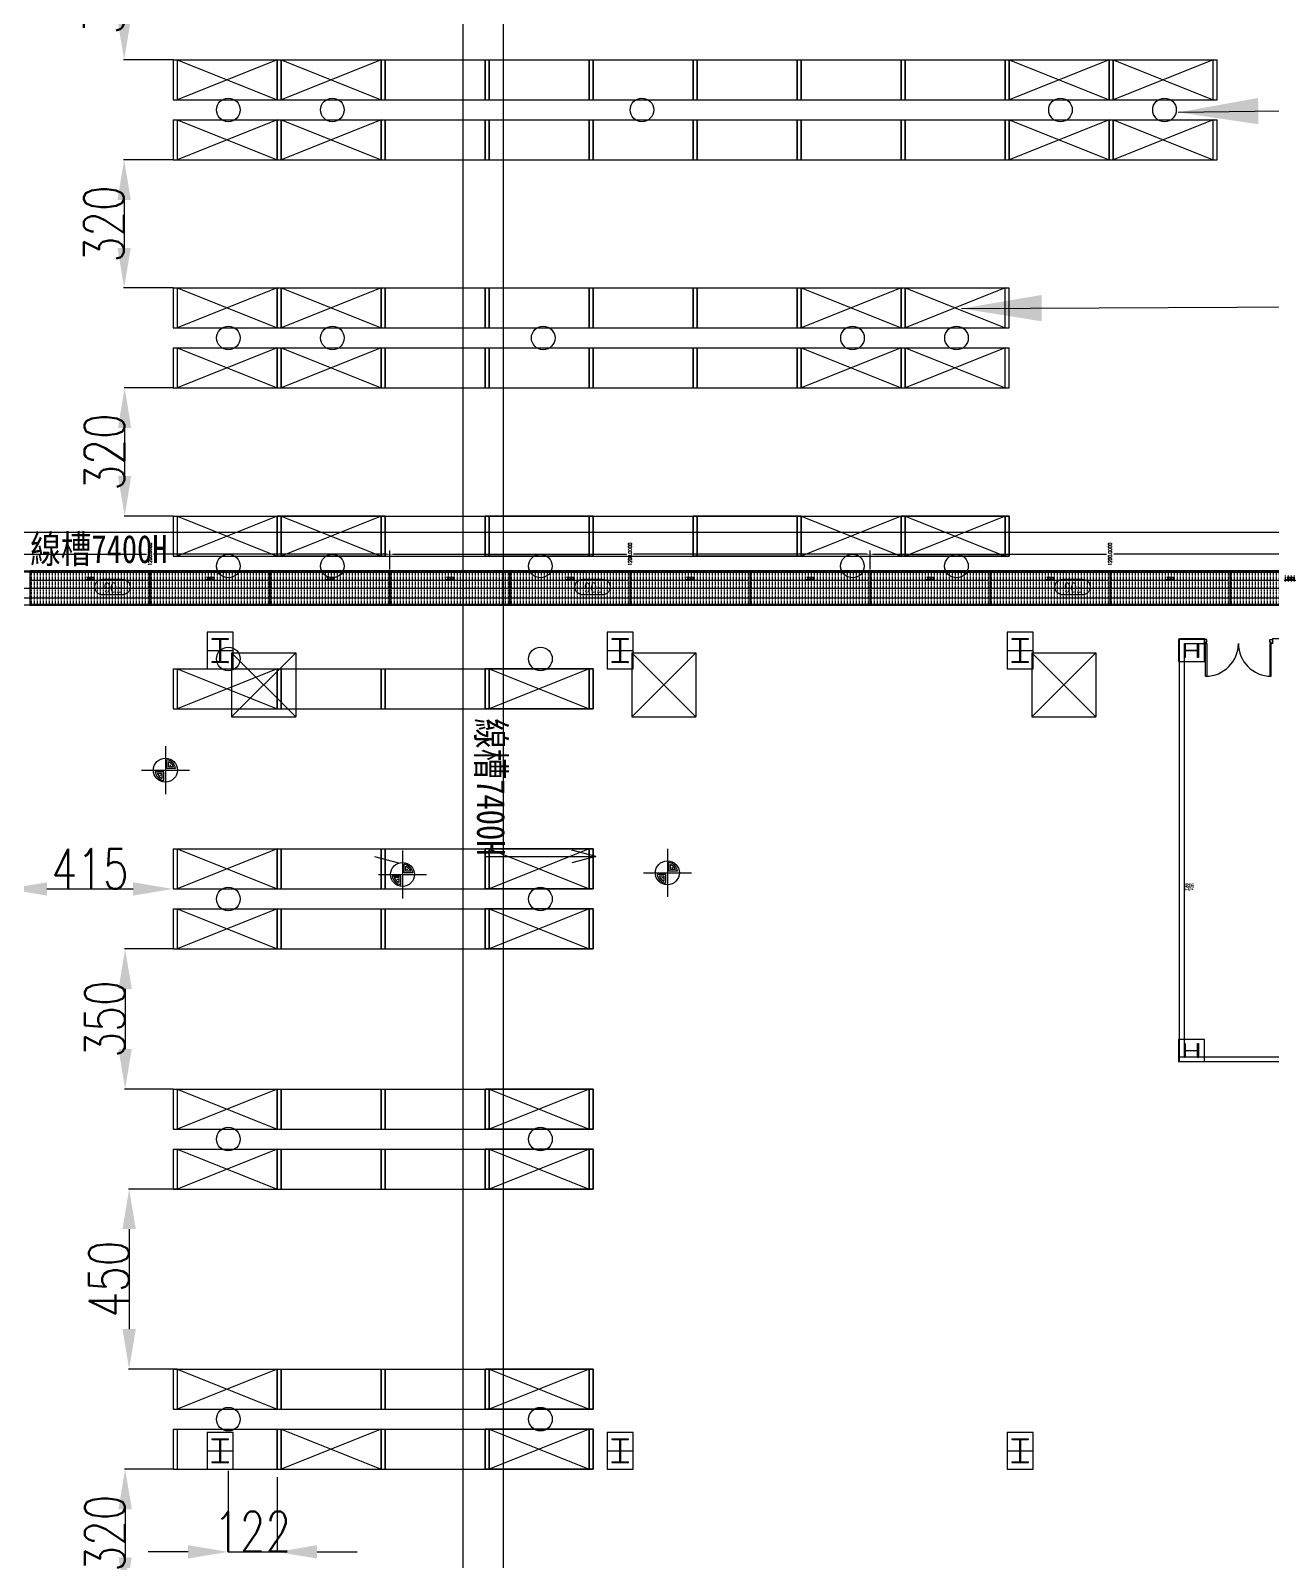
# Model space of a CAD drawing. Extents: x -40736 to 367926, y -65544 to 37405.
# Drawn here: x 351918 to 355022, y -45952 to -42127 of the extents above; entities that cross this region are included whole.
import ezdxf
from ezdxf.enums import TextEntityAlignment as Align

# ---------------------------------------------------------------- set-up
doc = ezdxf.new("R2010")
doc.units = 0
doc.header["$LTSCALE"] = 600
doc.header["$MEASUREMENT"] = 0
doc.linetypes.add('CENTER', pattern=[2, 1.25, -0.25, 0.25, -0.25])
doc.layers.get('0').update_dxf_attribs({"linetype": 'CONTINUOUS'})
doc.layers.get('DEFPOINTS').update_dxf_attribs({"linetype": 'CONTINUOUS'})
for name, color, linetype in [('0-CV-DIM', 3, 'CONTINUOUS'), ('0-DC_Line', 142, 'CONTINUOUS'), ('0-機台細部', 7, 'CONTINUOUS'), ('0-機號', 4, 'CONTINUOUS'), ('0-滾筒細部', 3, 'CONTINUOUS'), ('1', 1, 'CONTINUOUS'), ('C2', 2, 'CONTINUOUS'), ('C6', 6, 'CONTINUOUS'), ('C7', 7, 'CONTINUOUS'), ('COLUMN', 1, 'CONTINUOUS'), ('DE-DOOR', 5, 'CONTINUOUS'), ('DOOR', 7, 'CONTINUOUS'), ('F5', 3, 'CONTINUOUS'), ('底圖', 253, 'CONTINUOUS'), ('線槽', 6, 'CONTINUOUS'), ('重型货架', 5, 'CONTINUOUS')]:
    doc.layers.add(name, color=color, linetype=linetype)
doc.styles.add('asd', font='KAIU.TTF', dxfattribs={"width": 0.8})
doc.styles.get("Standard").update_dxf_attribs({"font": 'txt.shx', "width": 0.75, "bigfont": 'chineset.shx'})
doc.dimstyles.new('a', dxfattribs={"dimtxt": 100, "dimasz": 100, "dimexe": 1.25, "dimexo": 20, "dimtad": 1, "dimdec": 0, "dimdsep": 46, "dimtxsty": 'Standard', "dimcen": 2.5, "dimclrd": 3, "dimclre": 3, "dimclrt": 1, "dimadec": 0, "dimazin": 0, "dimtfac": 1, "dimtdec": 0, "dimtmove": 0, "dimatfit": 3, "dimfxl": 0, "dimarcsym": 0})
doc.dimstyles.get("Standard").update_dxf_attribs({"dimtxt": 0.18, "dimasz": 0.18, "dimexe": 0.18, "dimexo": 0.0625, "dimgap": 0.09, "dimtad": 0, "dimtih": 1, "dimtoh": 1, "dimdec": 4, "dimzin": 0, "dimdsep": 46, "dimtxsty": 'Standard', "dimcen": 0.09, "dimadec": 0, "dimazin": 0, "dimtfac": 1, "dimtdec": 4, "dimtofl": 0, "dimtmove": 0, "dimatfit": 3, "dimfxl": 0, "dimtolj": 1, "dimtzin": 0, "dimarcsym": 0})

# ---------------------------------------------------------------- blocks, each defined once
blk = doc.blocks.new('*D487')
at = {"layer": '0-CV-DIM', "color": 0, "lineweight": -2}
for p, q in [((9847.1, 10954.1), (9847.1, 11001.5)), ((9856.1, 10992.5), (10438.1, 10992.5)), ((11038.1, 10992.5), (10456.1, 10992.5)), ((11047.1, 10954.1), (11047.1, 11001.5))]:
    blk.add_line(p, q, dxfattribs=at)
at = {"layer": '0-CV-DIM', "color": 0}
for points in [[(9856.1, 10991), (9856.1, 10994), (9847.1, 10992.5)], [(11038.1, 10991), (11038.1, 10994), (11047.1, 10992.5)]]:
    blk.add_solid(points, dxfattribs=at)
at = {"layer": 'DEFPOINTS', "color": 0}
for p in [(9847.1, 10992.5), (9847.1, 10951), (11047.1, 10951)]:
    blk.add_point(p, dxfattribs=at)
at = {"layer": '0-CV-DIM', "color": 0, "insert": (10447.1, 10992.5), "char_height": 9, "attachment_point": 5, "rotation": 90}
blk.add_mtext('\\A1;1200.0000', dxfattribs=at)
blk = doc.blocks.new('*D488')
at = {"layer": '0-CV-DIM', "color": 0, "lineweight": -2}
for p, q in [((8647.1, 10954.1), (8647.1, 11001.5)), ((8656.1, 10992.5), (9238.1, 10992.5)), ((9838.1, 10992.5), (9256.1, 10992.5)), ((9847.1, 10954.1), (9847.1, 11001.5))]:
    blk.add_line(p, q, dxfattribs=at)
at = {"layer": '0-CV-DIM', "color": 0}
for points in [[(8656.1, 10991), (8656.1, 10994), (8647.1, 10992.5)], [(9838.1, 10991), (9838.1, 10994), (9847.1, 10992.5)]]:
    blk.add_solid(points, dxfattribs=at)
at = {"layer": 'DEFPOINTS', "color": 0}
for p in [(8647.1, 10992.5), (8647.1, 10951), (9847.1, 10951)]:
    blk.add_point(p, dxfattribs=at)
at = {"layer": '0-CV-DIM', "color": 0, "insert": (9247.1, 10992.5), "char_height": 9, "attachment_point": 5, "rotation": 90}
blk.add_mtext('\\A1;1200.0000', dxfattribs=at)
blk = doc.blocks.new('*D489')
at = {"layer": '0-CV-DIM', "color": 0, "lineweight": -2}
for p, q in [((7447.1, 10954.1), (7447.1, 11001.5)), ((7456.1, 10992.5), (8038.1, 10992.5)), ((8638.1, 10992.5), (8056.1, 10992.5)), ((8647.1, 10954.1), (8647.1, 11001.5))]:
    blk.add_line(p, q, dxfattribs=at)
at = {"layer": '0-CV-DIM', "color": 0}
for points in [[(7456.1, 10991), (7456.1, 10994), (7447.1, 10992.5)], [(8638.1, 10991), (8638.1, 10994), (8647.1, 10992.5)]]:
    blk.add_solid(points, dxfattribs=at)
at = {"layer": 'DEFPOINTS', "color": 0}
for p in [(7447.1, 10992.5), (7447.1, 10951), (8647.1, 10951)]:
    blk.add_point(p, dxfattribs=at)
at = {"layer": '0-CV-DIM', "color": 0, "insert": (8047.1, 10992.5), "char_height": 9, "attachment_point": 5, "rotation": 90}
blk.add_mtext('\\A1;1200.0000', dxfattribs=at)
blk = doc.blocks.new('*D92')
at = {"layer": '0-滾筒細部', "color": 0, "lineweight": -2}
for p, q in [((0, 840), (0, 600)), ((3000, 840), (3000, 600)), ((2970, 620), (30, 620))]:
    blk.add_line(p, q, dxfattribs=at)
at = {"layer": '0-滾筒細部', "color": 0}
for points in [[(30, 625), (30, 615), (0, 620)], [(2970, 625), (2970, 615), (3000, 620)]]:
    blk.add_solid(points, dxfattribs=at)
at = {"layer": 'DEFPOINTS', "color": 0}
for p in [(0, 860), (3000, 860), (0, 620)]:
    blk.add_point(p, dxfattribs=at)
at = {"layer": '0-滾筒細部', "color": 0, "insert": (1500, 672), "char_height": 64, "attachment_point": 5}
blk.add_mtext('\\A1;3000', dxfattribs=at)
blk = doc.blocks.new('roller_FF_800')
at = {"color": 1, "linetype": 'CENTER', "ltscale": 0.1}
blk.add_line((0, -400), (0, 400), dxfattribs=at)
blk = doc.blocks.new('A$C280033E6')
at = {"layer": '重型货架', "linetype": 'Continuous'}
for p, q in [((-1, 100), (269, 100)), ((-1, 100), (-1, 0)), ((9, 100), (9, 0)), ((259, 0), (259, 100)), ((269, 0), (269, 100)), ((-1, 0), (269, 0))]:
    blk.add_line(p, q, dxfattribs=at)
blk = doc.blocks.new('*X421')
at = {"layer": 'C6', "color": 0}
for p, q in [((12443.3, 62955.8), (12444.7, 62957.3)), ((12444.6, 62955.4), (12446.5, 62957.3)), ((12448.1, 62955.4), (12450, 62957.3)), ((12449.9, 62955.4), (12451.8, 62957.3)), ((12453.4, 62955.4), (12455.3, 62957.3)), ((12455.2, 62955.4), (12457.1, 62957.3)), ((12458.7, 62955.4), (12460.6, 62957.3)), ((12460.2, 62955.1), (12462.4, 62957.3)), ((12460.2, 62951.5), (12461.4, 62952.7)), ((12460.2, 62949.8), (12461.4, 62951)), ((12460.2, 62946.2), (12461.4, 62947.4)), ((12460.2, 62944.5), (12461.4, 62945.7)), ((12460.2, 62940.9), (12461.4, 62942.1)), ((12460.2, 62939.2), (12461.4, 62940.4)), ((12460.2, 62935.6), (12461.4, 62936.8)), ((12460.2, 62933.9), (12461.4, 62935.1)), ((12460.2, 62930.3), (12461.4, 62931.5)), ((12464, 62955.4), (12465.9, 62957.3)), ((12465.8, 62955.4), (12467.7, 62957.3)), ((12469.3, 62955.4), (12471.2, 62957.3)), ((12471.1, 62955.4), (12473, 62957.3)), ((12474.6, 62955.4), (12476.5, 62957.3)), ((12476.4, 62955.4), (12478.3, 62957.3)), ((12443.3, 62924), (12443.4, 62924.2)), ((12443.3, 62922.3), (12445.2, 62924.2)), ((12446.8, 62922.3), (12448.7, 62924.2)), ((12448.6, 62922.3), (12450.5, 62924.2)), ((12452.1, 62922.3), (12454, 62924.2)), ((12453.9, 62922.3), (12455.8, 62924.2)), ((12457.4, 62922.3), (12459.3, 62924.2)), ((12459.2, 62922.3), (12461.4, 62924.4)), ((12460.2, 62928.5), (12461.4, 62929.7)), ((12460.2, 62925), (12461.4, 62926.2)), ((12462.7, 62922.3), (12464.6, 62924.2)), ((12464.5, 62922.3), (12466.4, 62924.2)), ((12468, 62922.3), (12469.9, 62924.2)), ((12469.8, 62922.3), (12471.7, 62924.2)), ((12473.3, 62922.3), (12475.2, 62924.2)), ((12475.1, 62922.3), (12477, 62924.2))]:
    blk.add_line(p, q, dxfattribs=at)
blk = doc.blocks.new('*U428')
at = {"layer": 'C2', "linetype": 'Continuous'}
for p, q in [((-85, 6), (-85, -6)), ((85, 6), (85, -6))]:
    blk.add_line(p, q, dxfattribs=at)
at = {"layer": 'DE-DOOR', "linetype": 'Continuous'}
for points in [[(-85, -6), (-82, -6), (-82, -3), (-79, -3), (-79, 4), (-85, 4)], [(85, -6), (82, -6), (82, -3), (79, -3), (79, 4), (85, 4)]]:
    blk.add_lwpolyline(points, close=True, dxfattribs=at)
at = {"layer": 'DOOR', "linetype": 'Continuous'}
for p, q in [((-82, -88), (-82, -6)), ((-82, -6), (-79, -6)), ((-79, -6), (-79, -88)), ((82, -6), (79, -6)), ((79, -6), (79, -88)), ((82, -88), (82, -6))]:
    blk.add_line(p, q, dxfattribs=at)
for centre, start, end in [((-82, -6), 270, 0), ((82, -6), 180, 270)]:
    blk.add_arc(centre, 82, start, end, dxfattribs=at)
blk = doc.blocks.new('*X413')
at = {"layer": 'C6', "color": 0}
for p, q in [((11763.7, 29453.8), (11764.5, 29454.6)), ((11763.7, 29452.9), (11765.3, 29454.6)), ((11764.6, 29452.1), (11767.1, 29454.6)), ((11765.5, 29452.1), (11768, 29454.6)), ((11767.3, 29452.1), (11769.8, 29454.6)), ((11768.1, 29452.1), (11770.6, 29454.6)), ((11769.9, 29452.1), (11772.4, 29454.6)), ((11770.8, 29452.1), (11773.3, 29454.6)), ((11772.6, 29452.1), (11775.1, 29454.6)), ((11773.4, 29452.1), (11775.9, 29454.6)), ((11775.2, 29452.1), (11777.7, 29454.6)), ((11776.1, 29452.1), (11778.6, 29454.6)), ((11777.9, 29452.1), (11780.4, 29454.6)), ((11778.7, 29452.1), (11781.2, 29454.6)), ((11780.5, 29452.1), (11783, 29454.6)), ((11781.4, 29452.1), (11783.9, 29454.6)), ((11782.9, 29451.8), (11785.7, 29454.6)), ((11782.9, 29450.9), (11786.5, 29454.6)), ((11782.9, 29449.1), (11784.5, 29450.7)), ((11782.9, 29448.2), (11784.5, 29449.8)), ((11782.9, 29446.5), (11784.5, 29448.1)), ((11782.9, 29445.6), (11784.5, 29447.2)), ((11782.9, 29443.8), (11784.5, 29445.4)), ((11782.9, 29442.9), (11784.5, 29444.5)), ((11782.9, 29441.2), (11784.5, 29442.8)), ((11782.9, 29440.3), (11784.5, 29441.9)), ((11782.9, 29438.5), (11784.5, 29440.1)), ((11782.9, 29437.6), (11784.5, 29439.2)), ((11782.9, 29435.9), (11784.5, 29437.5)), ((11782.9, 29435), (11784.5, 29436.6)), ((11782.9, 29433.2), (11784.5, 29434.8)), ((11782.9, 29432.3), (11784.5, 29433.9)), ((11782.9, 29430.6), (11784.5, 29432.2)), ((11782.9, 29429.7), (11784.5, 29431.3)), ((11782.9, 29427.9), (11784.5, 29429.5)), ((11782.9, 29427), (11784.5, 29428.6)), ((11782.9, 29425.3), (11784.5, 29426.9)), ((11782.9, 29424.4), (11784.5, 29426)), ((11782.9, 29422.6), (11784.5, 29424.2)), ((11782.9, 29421.7), (11784.5, 29423.3)), ((11782.9, 29420), (11784.5, 29421.6)), ((11782.9, 29419.1), (11784.5, 29420.7)), ((11782.9, 29417.3), (11784.5, 29418.9)), ((11785.8, 29452.1), (11788.3, 29454.6)), ((11786.7, 29452.1), (11789.2, 29454.6)), ((11788.5, 29452.1), (11791, 29454.6)), ((11789.4, 29452.1), (11791.9, 29454.6)), ((11791.1, 29452.1), (11793.6, 29454.6)), ((11792, 29452.1), (11794.5, 29454.6)), ((11793.8, 29452.1), (11796.3, 29454.6)), ((11794.7, 29452.1), (11797.2, 29454.6)), ((11796.4, 29452.1), (11798.9, 29454.6)), ((11797.3, 29452.1), (11799.8, 29454.6)), ((11799.1, 29452.1), (11801.6, 29454.6)), ((11800, 29452.1), (11802.5, 29454.6)), ((11801.7, 29452.1), (11803.7, 29454)), ((11802.6, 29452.1), (11803.7, 29453.1)), ((11763.7, 29395.4), (11765.3, 29397.1)), ((11763.7, 29394.6), (11766.2, 29397.1)), ((11765.4, 29394.6), (11767.9, 29397.1)), ((11766.3, 29394.6), (11768.8, 29397.1)), ((11768.1, 29394.6), (11770.6, 29397.1)), ((11769, 29394.6), (11771.5, 29397.1)), ((11770.7, 29394.6), (11773.2, 29397.1)), ((11771.6, 29394.6), (11774.1, 29397.1)), ((11773.4, 29394.6), (11775.9, 29397.1)), ((11774.3, 29394.6), (11776.8, 29397.1)), ((11776, 29394.6), (11778.5, 29397.1)), ((11776.9, 29394.6), (11779.4, 29397.1)), ((11778.7, 29394.6), (11781.2, 29397.1)), ((11779.6, 29394.6), (11782.1, 29397.1)), ((11781.3, 29394.6), (11784.5, 29397.7)), ((11782.2, 29394.6), (11784.7, 29397.1)), ((11782.9, 29416.4), (11784.5, 29418)), ((11782.9, 29414.6), (11784.5, 29416.2)), ((11782.9, 29413.8), (11784.5, 29415.4)), ((11782.9, 29412), (11784.5, 29413.6)), ((11782.9, 29411.1), (11784.5, 29412.7)), ((11782.9, 29409.3), (11784.5, 29410.9)), ((11782.9, 29408.5), (11784.5, 29410.1)), ((11782.9, 29406.7), (11784.5, 29408.3)), ((11782.9, 29405.8), (11784.5, 29407.4)), ((11782.9, 29404), (11784.5, 29405.6)), ((11782.9, 29403.2), (11784.5, 29404.8)), ((11782.9, 29401.4), (11784.5, 29403)), ((11782.9, 29400.5), (11784.5, 29402.1)), ((11782.9, 29398.7), (11784.5, 29400.3)), ((11782.9, 29397.9), (11784.5, 29399.5)), ((11784, 29394.6), (11786.5, 29397.1)), ((11784.9, 29394.6), (11787.4, 29397.1)), ((11786.7, 29394.6), (11789.2, 29397.1)), ((11787.5, 29394.6), (11790, 29397.1)), ((11789.3, 29394.6), (11791.8, 29397.1)), ((11790.2, 29394.6), (11792.7, 29397.1)), ((11792, 29394.6), (11794.5, 29397.1)), ((11792.8, 29394.6), (11795.3, 29397.1)), ((11794.6, 29394.6), (11797.1, 29397.1)), ((11795.5, 29394.6), (11798, 29397.1)), ((11797.3, 29394.6), (11799.8, 29397.1)), ((11798.1, 29394.6), (11800.6, 29397.1)), ((11799.9, 29394.6), (11802.4, 29397.1)), ((11800.8, 29394.6), (11803.3, 29397.1)), ((11802.6, 29394.6), (11803.7, 29395.7)), ((11803.4, 29394.6), (11803.7, 29394.8))]:
    blk.add_line(p, q, dxfattribs=at)
blk = doc.blocks.new('*U537')
at = {"color": 1, "linetype": 'Continuous'}
blk.add_line((-32.5, 0), (32.5, 0), dxfattribs=at)
at = {"color": 1}
blk.add_lwpolyline([(-32.5, -46), (32.5, -46), (32.5, 46), (-32.5, 46)], close=True, dxfattribs=at)
blk.add_lwpolyline([(-20, 30), (20, 30), (20, 27.5), (0.8, 27.5), (0.8, -27.5), (20, -27.5), (20, -30), (-20, -30), (-20, -27.5), (-0.8, -27.5), (-0.8, 27.5), (-20, 27.5), (-20, 30)], dxfattribs=at)
blk.add_blockref('*X413', (-11783.7, -29424.6), dxfattribs=at)
blk = doc.blocks.new('*U538')
at = {"color": 0, "linetype": 'ByBlock', "lineweight": -2}
for p in [(0, -4000), (0, -6000)]:
    blk.add_blockref('*U537', p, dxfattribs=at)
blk = doc.blocks.new('*U531')
at = {"color": 0}
blk.add_blockref('*U538', (0, 5000), dxfattribs=at)
blk = doc.blocks.new('*U532')
at = {"layer": '1', "color": 0, "linetype": 'ByBlock', "lineweight": -2}
for p in [(4000, 0), (5000, 0), (6000, 0)]:
    blk.add_blockref('*U531', p, dxfattribs=at)
blk = doc.blocks.new('*D625')
at = {"color": 3, "lineweight": -2}
for p, q in [((352274.4, -41879.8), (352150.4, -41879.8)), ((352151.6, -41979.8), (352151.6, -42099.8)), ((352274.4, -42199.8), (352150.4, -42199.8))]:
    blk.add_line(p, q, dxfattribs=at)
at = {"color": 3}
for points in [[(352135, -41979.8), (352168.3, -41979.8), (352151.6, -41879.8)], [(352135, -42099.8), (352168.3, -42099.8), (352151.6, -42199.8)]]:
    blk.add_solid(points, dxfattribs=at)
at = {"layer": 'DEFPOINTS', "color": 0}
for p in [(352294.4, -41879.8), (352151.6, -42199.8), (352294.4, -42199.8)]:
    blk.add_point(p, dxfattribs=at)
at = {"color": 1, "insert": (352101, -42039.8), "char_height": 100, "attachment_point": 5, "rotation": 90}
blk.add_mtext('320', dxfattribs=at)
blk = doc.blocks.new('*D626')
at = {"color": 3, "lineweight": -2}
for p, q in [((352274.4, -42449.8), (352150.4, -42449.8)), ((352151.6, -42549.8), (352151.6, -42669.8)), ((352274.4, -42769.8), (352150.4, -42769.8))]:
    blk.add_line(p, q, dxfattribs=at)
at = {"color": 3}
for points in [[(352135, -42549.8), (352168.3, -42549.8), (352151.6, -42449.8)], [(352135, -42669.8), (352168.3, -42669.8), (352151.6, -42769.8)]]:
    blk.add_solid(points, dxfattribs=at)
at = {"layer": 'DEFPOINTS', "color": 0}
for p in [(352294.4, -42449.8), (352151.6, -42769.8), (352294.4, -42769.8)]:
    blk.add_point(p, dxfattribs=at)
at = {"color": 1, "insert": (352101, -42609.8), "char_height": 100, "attachment_point": 5, "rotation": 90}
blk.add_mtext('320', dxfattribs=at)
blk = doc.blocks.new('*D627')
at = {"color": 3, "lineweight": -2}
for p, q in [((352274.6, -43019.8), (352151.6, -43019.8)), ((352152.9, -43119.8), (352152.9, -43239.8)), ((352274.4, -43339.8), (352151.6, -43339.8))]:
    blk.add_line(p, q, dxfattribs=at)
at = {"color": 3}
for points in [[(352136.2, -43119.8), (352169.5, -43119.8), (352152.9, -43019.8)], [(352136.2, -43239.8), (352169.5, -43239.8), (352152.9, -43339.8)]]:
    blk.add_solid(points, dxfattribs=at)
at = {"layer": 'DEFPOINTS', "color": 0}
for p in [(352294.6, -43019.8), (352152.9, -43339.8), (352294.4, -43339.8)]:
    blk.add_point(p, dxfattribs=at)
at = {"color": 1, "insert": (352102.2, -43179.8), "char_height": 100, "attachment_point": 5, "rotation": 90}
blk.add_mtext('320', dxfattribs=at)
blk = doc.blocks.new('*D628')
at = {"color": 3, "lineweight": -2}
for p, q in [((352274.4, -44421.8), (352152.9, -44421.8)), ((352154.1, -44521.8), (352154.1, -44671.8)), ((352274.4, -44771.8), (352152.9, -44771.8))]:
    blk.add_line(p, q, dxfattribs=at)
at = {"color": 3}
for points in [[(352137.5, -44521.8), (352170.8, -44521.8), (352154.1, -44421.8)], [(352137.5, -44671.8), (352170.8, -44671.8), (352154.1, -44771.8)]]:
    blk.add_solid(points, dxfattribs=at)
at = {"layer": 'DEFPOINTS', "color": 0}
for p in [(352294.4, -44421.8), (352154.1, -44771.8), (352294.4, -44771.8)]:
    blk.add_point(p, dxfattribs=at)
at = {"color": 1, "insert": (352103.5, -44596.8), "char_height": 100, "attachment_point": 5, "rotation": 90}
blk.add_mtext('350', dxfattribs=at)
blk = doc.blocks.new('*D629')
at = {"color": 3, "lineweight": -2}
for p, q in [((352284.4, -45021.8), (352162.9, -45021.8)), ((352164.1, -45121.8), (352164.1, -45371.8)), ((352284.4, -45471.8), (352162.9, -45471.8))]:
    blk.add_line(p, q, dxfattribs=at)
at = {"color": 3}
for points in [[(352147.5, -45121.8), (352180.8, -45121.8), (352164.1, -45021.8)], [(352147.5, -45371.8), (352180.8, -45371.8), (352164.1, -45471.8)]]:
    blk.add_solid(points, dxfattribs=at)
at = {"layer": 'DEFPOINTS', "color": 0}
for p in [(352304.4, -45021.8), (352164.1, -45471.8), (352304.4, -45471.8)]:
    blk.add_point(p, dxfattribs=at)
at = {"color": 1, "insert": (352113.5, -45246.8), "char_height": 100, "attachment_point": 5, "rotation": 90}
blk.add_mtext('450', dxfattribs=at)
blk = doc.blocks.new('*D630')
at = {"color": 3, "lineweight": -2}
for p, q in [((352274.4, -45721.8), (352152.9, -45721.8)), ((352154.1, -45821.8), (352154.1, -45941.8)), ((352279.4, -46041.8), (352152.9, -46041.8))]:
    blk.add_line(p, q, dxfattribs=at)
at = {"color": 3}
for points in [[(352137.5, -45821.8), (352170.8, -45821.8), (352154.1, -45721.8)], [(352137.5, -45941.8), (352170.8, -45941.8), (352154.1, -46041.8)]]:
    blk.add_solid(points, dxfattribs=at)
at = {"layer": 'DEFPOINTS', "color": 0}
for p in [(352294.4, -45721.8), (352154.1, -46041.8), (352299.4, -46041.8)]:
    blk.add_point(p, dxfattribs=at)
at = {"color": 1, "insert": (352103.5, -45881.8), "char_height": 100, "attachment_point": 5, "rotation": 90}
blk.add_mtext('320', dxfattribs=at)
blk = doc.blocks.new('A$C5BA835FB')
at = {"layer": '重型货架', "color": 2, "linetype": 'Continuous'}
for p, q in [((0, 100), (270, 100)), ((0, 100), (0, 0)), ((10, 100), (10, 0)), ((260, 0), (260, 100)), ((270, 0), (270, 100)), ((0, 0), (270, 0))]:
    blk.add_line(p, q, dxfattribs=at)
blk = doc.blocks.new('*D720')
at = {"color": 3, "lineweight": -2}
for p, q in [((351858.8, -44251.8), (351858.8, -44270.5)), ((352273.8, -44251.8), (352273.8, -44270.5)), ((351958.8, -44271.8), (352173.8, -44271.8))]:
    blk.add_line(p, q, dxfattribs=at)
at = {"color": 3}
for points in [[(351958.8, -44255.1), (351958.8, -44288.5), (351858.8, -44271.8)], [(352173.8, -44255.1), (352173.8, -44288.5), (352273.8, -44271.8)]]:
    blk.add_solid(points, dxfattribs=at)
at = {"layer": 'DEFPOINTS', "color": 0}
for p in [(351858.8, -44271.8), (352273.8, -44271.8), (352273.8, -44271.8)]:
    blk.add_point(p, dxfattribs=at)
at = {"color": 1, "insert": (352066.3, -44221.2), "char_height": 100, "attachment_point": 5}
blk.add_mtext('415', dxfattribs=at)
blk = doc.blocks.new('*D721')
at = {"color": 3, "lineweight": -2}
for p, q in [((352411.3, -45725.8), (352411.3, -45929.7)), ((352533.8, -45741.8), (352533.8, -45929.7)), ((352311.3, -45928.5), (352211.3, -45928.5)), ((352411.3, -45928.5), (352533.8, -45928.5)), ((352633.8, -45928.5), (352733.8, -45928.5))]:
    blk.add_line(p, q, dxfattribs=at)
at = {"color": 3}
for points in [[(352311.3, -45911.8), (352311.3, -45945.2), (352411.3, -45928.5)], [(352633.8, -45911.8), (352633.8, -45945.2), (352533.8, -45928.5)]]:
    blk.add_solid(points, dxfattribs=at)
at = {"layer": 'DEFPOINTS', "color": 0}
for p in [(352411.3, -45705.8), (352533.8, -45721.8), (352533.8, -45928.5)]:
    blk.add_point(p, dxfattribs=at)
at = {"color": 1, "insert": (352472.5, -45877.9), "char_height": 100, "attachment_point": 5}
blk.add_mtext('122', dxfattribs=at)
blk = doc.blocks.new('A$C3BB94408')
for p, q in [((0.00007, 830.00009), (3000.00007, 830.00009)), ((0.00007, 30.00009), (3000.00007, 30.00009))]:
    blk.add_line(p, q)
at = {"color": 1, "linetype": 'CENTER'}
blk.add_line((0.00007, 430.00009), (3000.00007, 430.00009), dxfattribs=at)
blk.add_lwpolyline([(0.00007, 0.00009), (3000.00007, 0.00009), (3000.00007, 860.00009), (0.00007, 860.00009)], close=True)
at = {"layer": '0-滾筒細部'}
for p in [(37.50007, 430.00009), (112.50007, 430.00009), (187.50007, 430.00009), (262.50007, 430.00009), (337.50007, 430.00009), (412.50007, 430.00009), (487.50007, 430.00009), (562.50007, 430.00009), (637.50007, 430.00009), (712.50007, 430.00009), (787.50007, 430.00009), (862.50007, 430.00009), (937.50007, 430.00009), (1012.50007, 430.00009), (1087.50007, 430.00009), (1162.50007, 430.00009), (1237.50007, 430.00009), (1312.50007, 430.00009), (1387.50007, 430.00009), (1462.50007, 430.00009), (1537.50007, 430.00009), (1612.50007, 430.00009), (1687.50007, 430.00009), (1762.50007, 430.00009), (1837.50007, 430.00009), (1912.50007, 430.00009), (1987.50007, 430.00009), (2062.50007, 430.00009), (2137.50007, 430.00009), (2212.50007, 430.00009), (2287.50007, 430.00009), (2362.50007, 430.00009), (2437.50007, 430.00009), (2512.50007, 430.00009), (2587.50007, 430.00009), (2662.50007, 430.00009), (2737.50007, 430.00009), (2812.50007, 430.00009), (2887.50007, 430.00009), (2962.50007, 430.00009)]:
    blk.add_blockref('roller_FF_800', p, dxfattribs=at)
dim = blk.add_linear_dim(base=(0.00007, 620.00009), p1=(3000.00007, 860.00009), p2=(0.00007, 860.00009), dimstyle='Standard', override={"dimscale": 20}, dxfattribs=at)
dim.commit()
dim.dimension.update_dxf_attribs({"geometry": '*D92', "text_midpoint": (1500.00007, 672.00009)})
blk = doc.blocks.new('A$C1C6605B1')
blk.add_lwpolyline([(15847.07952, 10882.5), (5047.07952, 10882.5)])
at = {"layer": '0-DC_Line'}
blk.add_line((4881.07952, 10908), (15847.07952, 10908), dxfattribs=at)
blk.add_lwpolyline([(15847.07952, 10951), (15847.07952, 10865), (4881.07952, 10865), (4881.07952, 10951)], close=True, dxfattribs=at)
at = {"layer": '0-機號', "color": 2}
for points in [[(7928.91357, 10930.12023), (7977.9029, 10930.12023, -1), (7977.9029, 10890.94965), (7928.91357, 10890.94965, -1)], [(9128.91357, 10930.12023), (9177.9029, 10930.12023, -1), (9177.9029, 10890.94965), (9128.91357, 10890.94965, -1)], [(10328.91357, 10930.12023), (10377.9029, 10930.12023, -1), (10377.9029, 10890.94965), (10328.91357, 10890.94965, -1)]]:
    blk.add_lwpolyline(points, format="xyb", close=True, dxfattribs=at)
at = {"layer": '0-機台細部', "xscale": 0.09999999997671694, "yscale": 0.09999999997671694, "zscale": 0.09999999997671694}
for p in [(7747.07951, 10864.99998), (8047.07951, 10864.99998), (8347.07951, 10864.99998), (8647.07951, 10864.99998), (8947.07951, 10864.99998), (9247.07951, 10864.99998), (9547.07951, 10864.99998), (9847.07951, 10864.99998), (10147.07951, 10864.99998), (10447.07951, 10864.99998), (10747.07951, 10864.99998)]:
    blk.add_blockref('A$C3BB94408', p, dxfattribs=at)
at = {"layer": '0-機號', "color": 2, "width": 0.8}
for p in [(7955.26688, 10909.16518), (9155.26688, 10909.16518), (10355.26688, 10909.16518)]:
    blk.add_text('F06', height=23.04, rotation=180, dxfattribs=at).set_placement(p, align=Align.MIDDLE)
at = {"layer": '0-CV-DIM'}
for base, p1, p2, picture, middle in [((7447.07952, 10992.54359), (8647.07952, 10951), (7447.07952, 10951), '*D489', (8047.07952, 10992.54359)), ((8647.07952, 10992.54359), (9847.07952, 10951), (8647.07952, 10951), '*D488', (9247.07952, 10992.54359)), ((9847.07952, 10992.54359), (11047.07952, 10951), (9847.07952, 10951), '*D487', (10447.07952, 10992.54359))]:
    dim = blk.add_linear_dim(base=base, p1=p1, p2=p2, angle=180, dimstyle='Standard', override={"dimscale": 50, "dimtfill": 1}, dxfattribs=at)
    dim.commit()
    dim.dimension.update_dxf_attribs({"geometry": picture, "text_midpoint": middle})

msp = doc.modelspace()

# ---------------------------------------------------------------- linework, layer by layer
for p, q in [((352283.78957, -42199.79645), (352533.78957, -42299.79645)), ((352533.78957, -42199.79645), (352283.78957, -42299.79645)), ((352543.78957, -42199.79645), (352793.78957, -42299.79645)), ((352793.78957, -42199.79645), (352543.78957, -42299.79645)), ((354363.78957, -42199.79645), (354613.78957, -42299.79645)), ((354613.78957, -42199.79645), (354363.78957, -42299.79645)), ((354623.78957, -42199.79645), (354873.78957, -42299.79645)), ((354873.78957, -42199.79645), (354623.78957, -42299.79645)), ((352283.78957, -42349.79645), (352533.78957, -42449.79645)), ((352533.78957, -42349.79645), (352283.78957, -42449.79645)), ((352543.78957, -42349.79645), (352793.78957, -42449.79645)), ((352793.78957, -42349.79645), (352543.78957, -42449.79645)), ((354363.78957, -42349.79645), (354613.78957, -42449.79645)), ((354613.78957, -42349.79645), (354363.78957, -42449.79645)), ((354623.78957, -42349.79645), (354873.78957, -42449.79645)), ((354873.78957, -42349.79645), (354623.78957, -42449.79645)), ((352283.96142, -42769.7958), (352533.96142, -42869.7958)), ((352533.96142, -42769.7958), (352283.96142, -42869.7958)), ((352543.96142, -42769.7958), (352793.96142, -42869.7958)), ((352793.96142, -42769.7958), (352543.96142, -42869.7958)), ((353843.96142, -42769.7958), (354093.96142, -42869.7958)), ((354093.96142, -42769.7958), (353843.96142, -42869.7958)), ((354103.96142, -42769.7958), (354353.96142, -42869.7958)), ((354353.96142, -42769.7958), (354103.96142, -42869.7958)), ((352283.96142, -42919.7958), (352533.96142, -43019.7958)), ((352533.96142, -42919.7958), (352283.96142, -43019.7958)), ((352543.96142, -42919.7958), (352793.96142, -43019.7958)), ((352793.96142, -42919.7958), (352543.96142, -43019.7958)), ((353843.96142, -42919.7958), (354093.96142, -43019.7958)), ((354093.96142, -42919.7958), (353843.96142, -43019.7958)), ((354103.96142, -42919.7958), (354353.96142, -43019.7958)), ((354353.96142, -42919.7958), (354103.96142, -43019.7958)), ((352283.78957, -43339.79889), (352533.78957, -43439.79889)), ((352533.78957, -43339.79889), (352283.78957, -43439.79889)), ((352283.78957, -43339.79894), (352533.78957, -43439.79894)), ((352543.78957, -43339.79894), (352793.78957, -43439.79894)), ((352793.78957, -43339.79894), (352543.78957, -43439.79894)), ((352543.78957, -43339.79894), (352793.78957, -43439.79894)), ((352793.78957, -43339.79894), (352543.78957, -43439.79894)), ((353843.78957, -43339.79889), (354093.78957, -43439.79889)), ((354093.78957, -43339.79889), (353843.78957, -43439.79889)), ((353843.78957, -43339.79894), (354093.78957, -43439.79894)), ((354093.78957, -43339.79894), (353843.78957, -43439.79894)), ((354103.78957, -43339.79889), (354353.78957, -43439.79889)), ((354353.78957, -43339.79889), (354103.78957, -43439.79889)), ((354103.78957, -43339.79894), (354353.78957, -43439.79894)), ((354353.78957, -43339.79894), (354103.78957, -43439.79894)), ((352283.78957, -43721.79681), (352533.78957, -43821.79681)), ((352533.78957, -43721.79681), (352283.78957, -43821.79681)), ((353063.96142, -43721.79686), (353313.96142, -43821.79686)), ((353313.96142, -43721.79686), (353063.96142, -43821.79686)), ((352283.78957, -44171.79681), (352533.78957, -44271.79681)), ((352533.78957, -44171.79681), (352283.78957, -44271.79681)), ((353063.96142, -44171.79686), (353313.96142, -44271.79686)), ((353313.96142, -44171.79686), (353063.96142, -44271.79686)), ((352283.78957, -44321.79681), (352533.78957, -44421.79681)), ((352533.78957, -44321.79681), (352283.78957, -44421.79681)), ((353063.96142, -44321.79686), (353313.96142, -44421.79686)), ((353313.96142, -44321.79686), (353063.96142, -44421.79686)), ((352283.78957, -44771.79681), (352533.78957, -44871.79681)), ((352533.78957, -44771.79681), (352283.78957, -44871.79681)), ((353063.96142, -44771.79686), (353313.96142, -44871.79686)), ((353313.96142, -44771.79686), (353063.96142, -44871.79686)), ((352283.78957, -44921.79681), (352533.78957, -45021.79681)), ((352533.78957, -44921.79681), (352283.78957, -45021.79681)), ((353063.96142, -44921.79686), (353313.96142, -45021.79686)), ((353313.96142, -44921.79686), (353063.96142, -45021.79686)), ((352283.78957, -45471.79681), (352533.78957, -45571.79681)), ((352533.78957, -45471.79681), (352283.78957, -45571.79681)), ((353063.96142, -45471.79686), (353313.96142, -45571.79686)), ((353313.96142, -45471.79686), (353063.96142, -45571.79686)), ((352543.78957, -45621.79681), (352793.78957, -45721.79681)), ((352793.78957, -45621.79681), (352543.78957, -45721.79681)), ((353063.96142, -45621.79686), (353313.96142, -45721.79686)), ((353313.96142, -45621.79686), (353063.96142, -45721.79686))]:
    msp.add_line(p, q)
for centre in [(352412.06794, -42324.91499), (352672.06794, -42324.91499), (353445.92006, -42324.91499), (354492.06794, -42324.91499), (354752.06794, -42324.91499), (352412.23979, -42894.91434), (352672.23979, -42894.91434), (353199.1386, -42894.91434), (353972.23979, -42894.91434), (354232.23979, -42894.91434), (352412.06794, -43464.91743), (352672.06794, -43464.91748), (353192.06794, -43464.91743), (353972.06794, -43464.91743), (354232.06794, -43464.91743), (352412.06794, -43696.91536), (353192.23979, -43696.91541), (352412.06794, -44296.91536), (353192.23979, -44296.91541), (352412.06794, -44896.91536), (353192.23979, -44896.91541), (352412.06794, -45596.91536), (353192.23979, -45596.91541)]:
    msp.add_circle(centre, 29.47939)
at = {"layer": 'C2', "linetype": 'Continuous'}
for p, q in [((354789.80464, -43646.29681), (354851.80464, -43646.29681)), ((354789.80464, -44703.29681), (354789.80464, -43646.29681)), ((355021.80464, -43646.29681), (355371.28963, -43646.29681)), ((354801.80464, -44691.29681), (354801.80464, -43658.29681)), ((354801.80464, -43658.29681), (354851.80464, -43658.29681)), ((354786.80464, -44691.29681), (355391.28956, -44691.29681)), ((354786.80464, -44703.29681), (355391.28956, -44703.29681))]:
    msp.add_line(p, q, dxfattribs=at)
at = {"layer": 'C6', "linetype": 'Continuous'}
for points in [[(354836.80464, -43658.29681), (354836.80464, -43693.29681), (354834.90464, -43693.29681), (354834.90464, -43676.39681), (354803.70464, -43676.39681), (354803.70464, -43693.29681), (354801.80464, -43693.29681), (354801.80464, -43658.29681), (354803.70464, -43658.29681), (354803.70464, -43675.19681), (354834.90464, -43675.19681), (354834.90464, -43658.29681), (354836.80464, -43658.29681)], [(354836.80464, -43658.29681), (354836.80464, -43693.29681), (354834.90464, -43693.29681), (354834.90464, -43676.39681), (354803.70464, -43676.39681), (354803.70464, -43693.29681), (354801.80464, -43693.29681), (354801.80464, -43658.29681), (354803.70464, -43658.29681), (354803.70464, -43675.19681), (354834.90464, -43675.19681), (354834.90464, -43658.29681), (354836.80464, -43658.29681)], [(354836.80464, -44658.29681), (354836.80464, -44693.29681), (354834.90464, -44693.29681), (354834.90464, -44676.39681), (354803.70464, -44676.39681), (354803.70464, -44693.29681), (354801.80464, -44693.29681), (354801.80464, -44658.29681), (354803.70464, -44658.29681), (354803.70464, -44675.19681), (354834.90464, -44675.19681), (354834.90464, -44658.29681), (354836.80464, -44658.29681)], [(354836.80464, -44658.29681), (354836.80464, -44693.29681), (354834.90464, -44693.29681), (354834.90464, -44676.39681), (354803.70464, -44676.39681), (354803.70464, -44693.29681), (354801.80464, -44693.29681), (354801.80464, -44658.29681), (354803.70464, -44658.29681), (354803.70464, -44675.19681), (354834.90464, -44675.19681), (354834.90464, -44658.29681), (354836.80464, -44658.29681)]]:
    msp.add_lwpolyline(points, dxfattribs=at)
at = {"layer": 'C7', "linetype": 'Continuous'}
for p, q in [((354836.80464, -43658.29681), (354836.80464, -43693.29681)), ((354836.80464, -43658.29681), (354836.80464, -43693.29681)), ((354836.80464, -44658.29681), (354836.80464, -44693.29681)), ((354836.80464, -44658.29681), (354836.80464, -44693.29681))]:
    msp.add_line(p, q, dxfattribs=at)
at = {"layer": 'COLUMN', "linetype": 'Continuous'}
for points in [[(354786.80464, -43648.29681), (354786.80464, -43703.29681), (354851.80464, -43703.29681), (354851.80464, -43648.29681)], [(354786.80464, -44648.29681), (354786.80464, -44703.29681), (354851.80464, -44703.29681), (354851.80464, -44648.29681)]]:
    msp.add_lwpolyline(points, close=True, dxfattribs=at)
at = {"layer": '底圖', "color": 253}
for p, q in [((352420.38967, -43681.55583), (352580.38967, -43681.55583)), ((352420.38967, -43681.55583), (352420.38967, -43841.55583)), ((352580.38967, -43841.55583), (352420.38967, -43681.55583)), ((352420.38967, -43841.55583), (352580.38967, -43681.55583)), ((352580.38967, -43681.55583), (352580.38967, -43841.55583)), ((353420.38967, -43681.55583), (353580.38967, -43681.55583)), ((353420.38967, -43681.55583), (353420.38967, -43841.55583)), ((353580.38967, -43841.55583), (353420.38967, -43681.55583)), ((353420.38967, -43841.55583), (353580.38967, -43681.55583)), ((353580.38967, -43681.55583), (353580.38967, -43841.55583)), ((354420.38967, -43681.55583), (354580.38967, -43681.55583)), ((354420.38967, -43681.55583), (354420.38967, -43841.55583)), ((354580.38967, -43841.55583), (354420.38967, -43681.55583)), ((354420.38967, -43841.55583), (354580.38967, -43681.55583)), ((354580.38967, -43681.55583), (354580.38967, -43841.55583)), ((352420.38967, -43841.55583), (352580.38967, -43841.55583)), ((353420.38967, -43841.55583), (353580.38967, -43841.55583)), ((354420.38967, -43841.55583), (354580.38967, -43841.55583)), ((352254.73466, -43914.92054), (352254.73466, -44034.92054)), ((352258.73466, -43970.92054), (352258.73466, -43949.23007)), ((352262.73466, -43966.92054), (352262.73466, -43954.42664)), ((352194.73466, -43974.92054), (352314.73466, -43974.92054)), ((352250.73466, -43978.92054), (352229.04419, -43978.92054)), ((352246.73466, -43982.92054), (352234.24075, -43982.92054)), ((352246.73466, -43995.41444), (352246.73466, -43982.92054)), ((352250.73466, -44000.61101), (352250.73466, -43978.92054)), ((352280.42512, -43970.92054), (352258.73466, -43970.92054)), ((352275.22856, -43966.92054), (352262.73466, -43966.92054)), ((352847.43466, -44175.52054), (352847.43466, -44295.52054)), ((353330.7036, -44190.59439), (353270.5036, -44174.59439)), ((353509.43466, -44171.52054), (353509.43466, -44291.52054)), ((352777.1036, -44190.59439), (352837.3036, -44206.59439)), ((352851.43466, -44231.52054), (352851.43466, -44209.83007)), ((352855.43466, -44227.52054), (352855.43466, -44215.02664)), ((353053.9036, -44190.59439), (353330.7036, -44190.59439)), ((353330.7036, -44190.59439), (353270.5036, -44206.59439)), ((353513.43466, -44227.52054), (353513.43466, -44205.83007)), ((353517.43466, -44223.52054), (353517.43466, -44211.02664)), ((352787.43466, -44235.52054), (352907.43466, -44235.52054)), ((352843.43466, -44239.52054), (352821.74419, -44239.52054)), ((352839.43466, -44243.52054), (352826.94075, -44243.52054)), ((352839.43466, -44256.01444), (352839.43466, -44243.52054)), ((352843.43466, -44261.21101), (352843.43466, -44239.52054)), ((352873.12512, -44231.52054), (352851.43466, -44231.52054)), ((352867.92856, -44227.52054), (352855.43466, -44227.52054)), ((353449.43466, -44231.52054), (353569.43466, -44231.52054)), ((353505.43466, -44235.52054), (353483.74419, -44235.52054)), ((353501.43466, -44239.52054), (353488.94075, -44239.52054)), ((353501.43466, -44252.01444), (353501.43466, -44239.52054)), ((353505.43466, -44257.21101), (353505.43466, -44235.52054)), ((353535.12512, -44227.52054), (353513.43466, -44227.52054)), ((353529.92856, -44223.52054), (353517.43466, -44223.52054))]:
    msp.add_line(p, q, dxfattribs=at)
for points in [[(352241.31825, -43986.92054), (352242.73466, -43986.92054), (352242.73466, -43988.33695)], [(352268.15106, -43962.92054), (352266.73466, -43962.92054), (352266.73466, -43961.50413)], [(352860.85106, -44223.52054), (352859.43466, -44223.52054), (352859.43466, -44222.10413)], [(353522.85106, -44219.52054), (353521.43466, -44219.52054), (353521.43466, -44218.10413)], [(352834.01825, -44247.52054), (352835.43466, -44247.52054), (352835.43466, -44248.93695)], [(353496.01825, -44243.52054), (353497.43466, -44243.52054), (353497.43466, -44244.93695)]]:
    msp.add_lwpolyline(points, dxfattribs=at)
for centre in [(352254.73466, -43974.92054), (352847.43466, -44235.52054), (353509.43466, -44231.52054)]:
    msp.add_circle(centre, 30, dxfattribs=at)
for centre, radius, start, end in [((352254.73466, -43974.92054), 26, 8.849883, 81.15012), ((352254.73466, -43974.92054), 22, 21.323687, 68.676316), ((352254.73466, -43974.92054), 26, 188.849881, 261.150125), ((352254.73466, -43974.92054), 22, 201.323692, 248.676314), ((352254.73466, -43974.92054), 18, 221.810311, 228.189681), ((352254.73466, -43974.92054), 18, 41.810317, 48.189686), ((352847.43466, -44235.52054), 26, 8.849883, 81.15012), ((352847.43466, -44235.52054), 22, 21.323687, 68.676316), ((352847.43466, -44235.52054), 18, 41.810317, 48.189686), ((353509.43466, -44231.52054), 26, 8.849883, 81.15012), ((353509.43466, -44231.52054), 22, 21.323687, 68.676316), ((353509.43466, -44231.52054), 18, 41.810317, 48.189686), ((352847.43466, -44235.52054), 26, 188.849881, 261.150125), ((352847.43466, -44235.52054), 22, 201.323692, 248.676314), ((352847.43466, -44235.52054), 18, 221.810311, 228.189681), ((353509.43466, -44231.52054), 26, 188.849881, 261.150125), ((353509.43466, -44231.52054), 22, 201.323692, 248.676314), ((353509.43466, -44231.52054), 18, 221.810311, 228.189681)]:
    msp.add_arc(centre, radius, start, end, dxfattribs=at)
msp.add_point((354396.28837, -43479.65838), dxfattribs=at)
at = {"layer": '線槽'}
for points in [[(353098.78957, -49629.79681), (352998.78957, -49629.79681), (352998.78957, -40675.79681), (353098.78957, -40675.79681)], [(349423.78957, -43379.79681), (355358.79005, -43379.79681), (355358.79005, -43479.79681), (349423.78957, -43479.79681)]]:
    msp.add_lwpolyline(points, close=True, dxfattribs=at)

# ---------------------------------------------------------------- block references
for p in [(352273.78954, -43439.79889), (352793.78954, -43439.79889), (353313.78954, -43439.79889), (353833.78954, -43439.79889), (352793.96139, -43821.79681), (352793.96139, -44271.79681), (352793.96139, -44421.79681), (352793.96139, -44871.79681), (352793.78954, -45021.79681), (352793.96139, -45571.79681), (352793.96139, -45721.79681)]:
    msp.add_blockref('A$C5BA835FB', p)
at = {"xscale": -1}
for p in [(352803.7896, -43439.79889), (353323.7896, -43439.79889), (353843.7896, -43439.79889), (354363.7896, -43439.79889), (353323.96145, -43821.79681), (353323.96145, -44271.79681), (353323.96145, -44421.79681), (353323.96145, -44871.79681), (353323.7896, -45021.79681), (353323.96145, -45571.79681), (353323.96145, -45721.79681)]:
    msp.add_blockref('A$C5BA835FB', p, dxfattribs=at)
at = {"layer": '1', "color": 0}
msp.add_blockref('*U532', (348391.28957, -44675.79681), dxfattribs=at)
at = {"layer": 'C6', "rotation": 270.0000000008337}
for p in [(291879.53559, -31215.03166), (291879.53559, -31215.03166), (291879.53559, -32215.03166), (291879.53559, -32215.03166)]:
    msp.add_blockref('*X421', p, dxfattribs=at)
at = {"layer": 'DOOR', "linetype": 'Continuous'}
msp.add_blockref('*U428', (354936.80464, -43652.29681), dxfattribs=at)
at = {"layer": 'F5', "color": 0, "linetype": 'Continuous'}
for p in [(352274.78886, -43821.79699), (352534.78886, -43821.79699), (352794.96071, -43821.79699), (353054.96071, -43821.79699), (352274.78886, -44271.79699), (352534.78886, -44271.79699), (352794.78886, -44271.79699), (353054.78886, -44271.79699), (352274.78886, -44421.79699), (352534.78886, -44421.79699), (352794.78886, -44421.79699), (353054.78886, -44421.79699), (352274.78886, -44871.79699), (352534.78886, -44871.79699), (352794.96071, -44871.79703), (353054.96071, -44871.79703), (352274.78886, -45021.79699), (352534.78886, -45021.79699), (352794.78886, -45021.79703), (353054.78886, -45021.79703), (352274.78886, -45571.79699), (352534.78886, -45571.79699), (352794.78886, -45571.79699), (353054.78886, -45571.79699), (352794.96071, -45721.79699), (353054.96071, -45721.79699)]:
    msp.add_blockref('A$C280033E6', p, dxfattribs=at)
at = {"layer": '底圖', "color": 253}
msp.add_blockref('A$C1C6605B1', (344169.01004, -54427.7968), dxfattribs=at)
at = {"layer": '重型货架', "color": 0, "linetype": 'Continuous'}
for p in [(352274.78886, -42299.79662), (352534.78886, -42299.79662), (352794.78886, -42299.79662), (353054.78886, -42299.79662), (353314.78886, -42299.79662), (353574.78886, -42299.79662), (353834.78886, -42299.79662), (354094.78886, -42299.79662), (354354.78886, -42299.79662), (354614.78886, -42299.79662), (352274.78886, -42449.79662), (352534.78886, -42449.79662), (352794.78886, -42449.79662), (353054.78886, -42449.79662), (353314.78886, -42449.79662), (353574.78886, -42449.79662), (353834.78886, -42449.79662), (354094.78886, -42449.79662), (354354.78886, -42449.79662), (354614.78886, -42449.79662), (352274.96071, -42869.79597), (352534.96071, -42869.79597), (352794.96071, -42869.79597), (353054.96071, -42869.79597), (353314.96071, -42869.79597), (353574.96071, -42869.79597), (353834.96071, -42869.79597), (354094.96071, -42869.79597), (352274.96071, -43019.79597), (352534.96071, -43019.79597), (352794.96071, -43019.79597), (353054.96071, -43019.79597), (353314.96071, -43019.79597), (353574.96071, -43019.79597), (353834.96071, -43019.79597), (354094.96071, -43019.79597), (352274.78886, -43439.79911), (352534.78886, -43439.79911), (352794.78886, -43439.79911), (353054.78886, -43439.79911), (353314.78886, -43439.79911), (353574.78886, -43439.79911), (353834.78886, -43439.79911), (354094.78886, -43439.79911), (352274.78886, -45721.79699), (352534.78886, -45721.79699)]:
    msp.add_blockref('A$C280033E6', p, dxfattribs=at)

# ---------------------------------------------------------------- texts
at = {"layer": '底圖', "insert": (354803.90634, -44277.10972), "char_height": 20, "width": 32.8462793, "attachment_point": 1, "rotation": 90}
msp.add_mtext('{\\fSimSun|b0|i0|c134|p2;礤}', dxfattribs=at)
at = {"layer": '線槽', "insert": (351916.91761, -43387.3152), "char_height": 70, "attachment_point": 1, "style": 'asd'}
msp.add_mtext_dynamic_manual_height_columns('線槽7400H', width=777.6509542, gutter_width=500, heights=[0], dxfattribs=at)
at = {"layer": '線槽', "insert": (353103.78957, -43844.95751), "char_height": 70, "attachment_point": 1, "rotation": 270, "style": 'asd'}
msp.add_mtext_dynamic_manual_height_columns('線槽7400H', width=658.142004, gutter_width=500, heights=[0], dxfattribs=at)

# ---------------------------------------------------------------- dimensions: what is measured, and where the dimension line sits
for base, p1, p2, picture, middle in [((352151.62375, -42199.79645), (352294.38689, -41879.79681), (352294.38689, -42199.79645), '*D625', (352100.99875, -42039.79663)), ((352151.62375, -42769.7958), (352294.38689, -42449.79645), (352294.38689, -42769.7958), '*D626', (352100.99875, -42609.79612)), ((352152.87375, -43339.79889), (352294.55874, -43019.7958), (352294.38689, -43339.79889), '*D627', (352102.24875, -43179.79734)), ((352154.12375, -44771.79681), (352294.38689, -44421.79681), (352294.38689, -44771.79681), '*D628', (352103.49875, -44596.79681)), ((352164.12375, -45471.79681), (352304.38689, -45021.79681), (352304.38689, -45471.79681), '*D629', (352113.49875, -45246.79681)), ((352154.12375, -46041.79681), (352294.38689, -45721.79681), (352299.38689, -46041.79681), '*D630', (352103.49875, -45881.79681))]:
    dim = msp.add_linear_dim(base=base, p1=p1, p2=p2, angle=90, dimstyle='a', override={"dimarcsym": 1})
    dim.commit()
    dim.dimension.update_dxf_attribs({"geometry": picture, "text_midpoint": middle})
dim = msp.add_linear_dim(base=(352273.78957, -44271.79681), p1=(351858.78957, -44271.79681), p2=(352273.78957, -44271.79681), dimstyle='a')
dim.commit()
dim.dimension.update_dxf_attribs({"geometry": '*D720', "text_midpoint": (352066.28957, -44221.17181)})
dim = msp.add_linear_dim(base=(352533.7895688829, -45928.4905856977), p1=(352411.2895689364, -45705.796814378), p2=(352533.7895688829, -45721.7968143579), dimstyle='a')
dim.commit()
dim.dimension.update_dxf_attribs({"geometry": '*D721', "text_midpoint": (352472.5395689097, -45928.4905856977), "dimtype": 160})

# ---------------------------------------------------------------- leaders
for points in [[(354786.60209, -42330.97214), (355725.66884, -42316.89184), (355603.05289, -42223.27063)], [(354244.93143, -42821.32269), (355240.22725, -42816.33347), (355117.6113, -42722.71226)]]:
    msp.add_leader(points, dimstyle='a', override={"dimasz": 200, "dimgap": 0.625, "dimtad": 0, "dimarcsym": 1})

doc.saveas('drawing.dxf')
